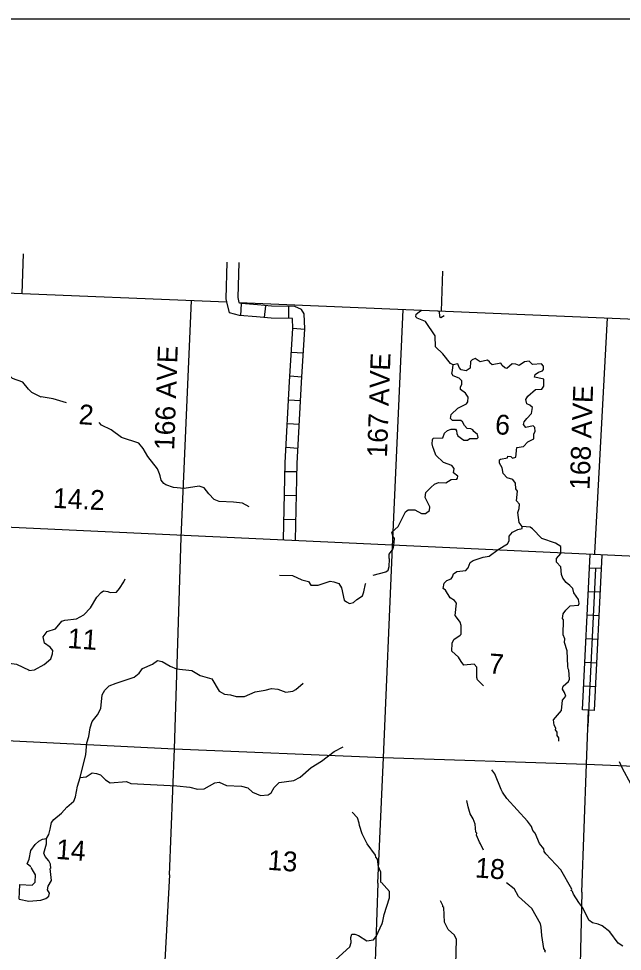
# Model space of a CAD drawing. Extents: x -2721949 to 2144400, y 208501 to 16582360.
# Drawn here: x 670045 to 685258, y 16554963 to 16578483 of the extents above; entities that cross this region are included whole.
import ezdxf

# ---------------------------------------------------------------- set-up
doc = ezdxf.new("R2010")
doc.units = 0
for name, color, linetype in [('L13', 7, 'Continuous'), ('L14', 7, 'Continuous'), ('L2', 7, 'Continuous'), ('L23', 7, 'Continuous'), ('L28', 7, 'Continuous'), ('L3', 7, 'Continuous'), ('L30', 7, 'Continuous'), ('L50', 7, 'Continuous'), ('L8', 7, 'Continuous')]:
    doc.layers.add(name, color=color, linetype=linetype)

msp = doc.modelspace()

# ---------------------------------------------------------------- linework, layer by layer
at = {"layer": 'L13'}
for points in [[(673849, 16556889), (673969, 16560069), (674143, 16565396), (674398, 16571378)], [(679098, 16556678), (679242, 16559848), (679466, 16565163), (679738, 16571153)], [(684565, 16564964), (684568, 16565005), (684886, 16570941)], [(684237, 16556451), (684352, 16559682), (684402, 16561046)], [(668715, 16560329), (673969, 16560069), (679242, 16559848), (684352, 16559682), (694406, 16559259)], [(673849, 16556889), (673726, 16554722), (673524, 16549355), (673294, 16544183), (673054, 16538869), (672848, 16533561), (672587, 16528307), (672314, 16522642)], [(679098, 16556678), (679022, 16554466), (678848, 16549139), (678604, 16543884), (678349, 16538597), (678112, 16533316), (677825, 16528056), (677611, 16522991)], [(684237, 16556451), (684189, 16554270), (683970, 16548905), (683734, 16543649), (683518, 16538325), (683290, 16533178), (683065, 16527829), (682834, 16522754)]]:
    msp.add_lwpolyline(points, dxfattribs=at)
at = {"layer": 'L2'}
for p, q in [((669023, 16571596), (675291, 16571342)), ((675606, 16571322), (687166, 16570843))]:
    msp.add_line(p, q, dxfattribs=at)
at = {"layer": 'L23'}
msp.add_lwpolyline([(941217, 16399039), (593614, 16399036), (593614, 16578481), (941217, 16578483)], dxfattribs=at)
at = {"layer": 'L3'}
for p, q in [((663196, 16565974), (691697, 16564643)), ((670055, 16556275), (670074, 16556650)), ((682337, 16556696), (682536, 16556548))]:
    msp.add_line(p, q, dxfattribs=at)
for points in [[(680992, 16569757), (680928, 16569787), (680736, 16570035), (680548, 16570207), (680543, 16570484), (680301, 16570844), (680089, 16570927), (680058, 16570962), (680063, 16571029), (680134, 16571091), (680196, 16571128), (680605, 16571115), (680645, 16571096), (680653, 16570970), (680685, 16570951), (680772, 16570995)], [(670615, 16568939), (670380, 16569056), (670294, 16569137), (670148, 16569315), (669887, 16569409), (669794, 16569508), (669663, 16569794), (669602, 16569991), (669606, 16570049), (669497, 16570266), (669187, 16570623), (669051, 16570825), (669044, 16570842)], [(682732, 16565673), (682656, 16565779), (682624, 16566032), (682656, 16566131), (682664, 16566239), (682595, 16566327), (682613, 16566569), (682575, 16566630), (682569, 16566773), (682500, 16566862), (682352, 16566906), (682251, 16567013), (682228, 16567157), (682161, 16567271), (682159, 16567355), (682185, 16567378), (682363, 16567407), (682375, 16567448), (682449, 16567443), (682488, 16567398), (682574, 16567425), (682599, 16567666), (682769, 16567696), (682878, 16567814), (683025, 16567887), (683026, 16568012), (683064, 16568076), (683055, 16568177), (683015, 16568214), (682829, 16568177), (682767, 16568248), (682780, 16568314), (682853, 16568401), (682971, 16568527), (682990, 16568676), (682928, 16568739), (682855, 16568769), (682829, 16568880), (682877, 16568960), (683073, 16569130), (683233, 16569144), (683280, 16569216), (683276, 16569392), (683243, 16569402), (683045, 16569442), (683058, 16569508), (683146, 16569568), (683249, 16569603), (683268, 16569635), (683274, 16569718), (683220, 16569781), (682993, 16569764), (682907, 16569845), (682789, 16569829), (682656, 16569738), (682575, 16569769), (682483, 16569775), (682350, 16569659), (682301, 16569680), (682229, 16569735), (682192, 16569796), (681980, 16569753), (681917, 16569808), (681910, 16569833), (681863, 16569870), (681676, 16569833), (681547, 16569909), (681470, 16569882), (681433, 16569834), (681421, 16569667), (681324, 16569599), (681200, 16569625), (681146, 16569687), (681111, 16569782), (680992, 16569757)], [(681104, 16566895), (681116, 16566944), (681005, 16567028), (681021, 16567135), (680960, 16567215), (680748, 16567289), (680561, 16567478), (680504, 16567616), (680483, 16567685), (680464, 16567761), (680471, 16567861), (680491, 16567902), (680734, 16567909), (680776, 16568032), (680848, 16568094), (680942, 16568129), (681051, 16568129), (681082, 16568093), (681085, 16568018), (681115, 16567966), (681266, 16567854), (681358, 16567856), (681411, 16567894), (681603, 16567897), (681622, 16567921), (681611, 16567997), (681515, 16568071), (681493, 16568114), (681437, 16568143), (681345, 16568150), (681284, 16568221), (681232, 16568317), (681184, 16568346), (680975, 16568352), (680928, 16568397), (680944, 16568497), (681114, 16568660), (681331, 16568770), (681368, 16568818), (681377, 16568934), (681309, 16569040), (681182, 16569132), (681178, 16569200), (681216, 16569255), (681214, 16569348), (681144, 16569420), (680998, 16569480), (680960, 16569533), (680982, 16569607), (680992, 16569757)], [(671248, 16568793), (670913, 16568900), (670615, 16568947)], [(675856, 16566176), (675686, 16566264), (675462, 16566288), (675095, 16566306), (674973, 16566357), (674841, 16566500), (674718, 16566651), (674596, 16566694), (674215, 16566637), (673949, 16566657), (673753, 16566729), (673705, 16566758), (673636, 16566846), (673610, 16566957), (673597, 16567008), (673547, 16567129), (673302, 16567440), (673183, 16567641), (673075, 16567774), (672634, 16567923), (672380, 16568117), (672137, 16568235), (672075, 16568298)], [(678983, 16564452), (679302, 16564531), (679356, 16564577), (679379, 16564667), (679392, 16564851), (679386, 16564876), (679385, 16564977), (679486, 16565112), (679501, 16565194), (679514, 16565377), (679476, 16565430), (679450, 16565533), (679611, 16565680), (679796, 16566043), (679859, 16566098), (680026, 16566094), (680195, 16566006), (680296, 16566007), (680402, 16566084), (680408, 16566175), (680291, 16566410), (680309, 16566534), (680435, 16566659), (680525, 16566744), (680628, 16566787), (680811, 16566774), (680943, 16566865), (681086, 16566871), (681104, 16566895)], [(681757, 16561659), (681609, 16561812), (681588, 16561872), (681590, 16562132), (681528, 16562203), (681267, 16562180), (681198, 16562269), (681131, 16562382), (680958, 16562529), (680973, 16562737), (681013, 16562826), (681171, 16562932), (681198, 16562963), (681197, 16563181), (681170, 16563267), (681101, 16563355), (681048, 16563434), (681078, 16563742), (681025, 16563813), (680921, 16563879), (680801, 16564071), (680746, 16564117), (680764, 16564250), (680835, 16564312), (680947, 16564354), (680976, 16564410), (681006, 16564483), (681086, 16564545), (681314, 16564570), (681369, 16564633), (681420, 16564772), (681499, 16564816), (681748, 16564899), (681900, 16564930), (682130, 16565097), (682366, 16565239), (682405, 16565312), (682405, 16565429), (682488, 16565532), (682626, 16565597), (682737, 16565623), (682732, 16565673)], [(683657, 16560267), (683655, 16560351), (683617, 16560404), (683614, 16560488), (683577, 16560549), (683580, 16560591), (683544, 16560669), (683520, 16560804), (683721, 16561033), (683748, 16561298), (683831, 16561401), (683804, 16561487), (683751, 16561574), (683765, 16561649), (683899, 16561765), (683929, 16561829), (683911, 16562057), (683897, 16562091), (683885, 16562151), (683871, 16562545), (683802, 16562751), (683809, 16562842), (683766, 16562946), (683777, 16563322), (683746, 16563357), (683771, 16563473), (683836, 16563568), (683944, 16563678), (684155, 16563696), (684166, 16563737), (684157, 16563838), (684035, 16564006), (684009, 16564117), (683939, 16564189), (683844, 16564262), (683760, 16564377), (683725, 16564464), (683705, 16564657), (683597, 16564774), (683595, 16564866), (683704, 16564992), (683709, 16565168), (683572, 16565253), (683230, 16565378), (682996, 16565621), (682932, 16565659), (682732, 16565673)], [(670303, 16562048), (670446, 16562063), (670690, 16562196), (670860, 16562343), (670902, 16562465), (670908, 16562549), (670839, 16562637), (670695, 16562731), (670665, 16562892), (670767, 16563027), (670973, 16563096), (671137, 16563285), (671206, 16563314), (671501, 16563351), (671684, 16563447), (671856, 16563627), (672017, 16563892), (672126, 16564009), (672180, 16564056), (672296, 16564039), (672352, 16564010), (672512, 16564023), (672585, 16564110), (672698, 16564278), (672729, 16564359)], [(676618, 16564448), (676944, 16564441), (677179, 16564332), (677352, 16564286), (677412, 16564198), (677597, 16564201), (677896, 16564297), (677987, 16564282), (678110, 16564240), (678185, 16564126), (678247, 16563820), (678311, 16563774), (678383, 16563735), (678485, 16563761), (678566, 16563839), (678707, 16563929), (678747, 16564027), (678787, 16564233), (678790, 16564240)], [(668127, 16560071), (668173, 16560134), (668229, 16560206), (668317, 16560266), (668588, 16560774), (668739, 16561022), (668789, 16561362), (668847, 16561475), (668895, 16561555), (669076, 16561634), (669141, 16561713), (669184, 16561844), (669301, 16561970), (669534, 16562062), (669580, 16562125), (669668, 16562178), (669805, 16562226), (669988, 16562205), (670312, 16562056)], [(671598, 16559344), (671740, 16559928), (671761, 16560219), (671815, 16560383), (671847, 16560598), (671901, 16560761), (672030, 16560928), (672117, 16561089), (672150, 16561430), (672217, 16561551), (672325, 16561660), (672506, 16561722), (672960, 16561874), (673085, 16561982), (673168, 16562093), (673419, 16562201), (673543, 16562300), (673658, 16562275), (673867, 16562152), (674022, 16562090), (674412, 16562045), (674621, 16561922), (674915, 16561833), (675094, 16561528), (675231, 16561451), (675380, 16561432), (675528, 16561388), (675737, 16561389), (676005, 16561504), (676259, 16561553), (676421, 16561591), (676579, 16561571), (676774, 16561499), (676952, 16561520), (677030, 16561564), (677218, 16561726)], [(671598, 16559344), (671750, 16559366), (671900, 16559464), (672007, 16559448), (672105, 16559416), (672230, 16559290), (672350, 16559214), (672762, 16559243), (672868, 16559194), (674035, 16559135), (674359, 16559103), (674548, 16559056), (674724, 16559060), (674986, 16559209), (675096, 16559226), (675283, 16559146), (675658, 16559127), (675822, 16559082), (675941, 16558981), (676143, 16558891), (676329, 16558911), (676407, 16558956), (676484, 16559093), (676610, 16559218), (676983, 16559274), (677139, 16559355), (677416, 16559603), (677679, 16559760), (677998, 16560005), (678224, 16560122)], [(686788, 16557372), (686518, 16557459), (686397, 16557526), (686345, 16557605), (686327, 16557707), (686289, 16557885), (686309, 16558034), (686342, 16558149), (686339, 16558342), (686270, 16558430), (685920, 16558573), (685825, 16558647), (685678, 16558808), (685649, 16558869), (685484, 16559140), (685471, 16559191), (685264, 16559574), (685184, 16559739)], [(670743, 16557807), (670809, 16557911), (670843, 16558042), (670872, 16558216), (670928, 16558287), (671124, 16558449), (671260, 16558598), (671438, 16558753), (671479, 16558859), (671532, 16559131), (671598, 16559344)], [(683971, 16556487), (683982, 16556528), (683708, 16557016), (683327, 16557420), (683289, 16557482), (683278, 16557549), (683170, 16557683), (683063, 16557941), (683001, 16558013), (682966, 16558107), (682868, 16558248), (682348, 16558821), (682234, 16558980), (682205, 16559041), (682049, 16559437), (681973, 16559543)], [(681760, 16557516), (681680, 16557673), (681658, 16557716), (681586, 16557889), (681590, 16557939), (681567, 16557965), (681548, 16558168), (681499, 16558305), (681424, 16558428), (681370, 16558607), (681340, 16558768)], [(679174, 16556698), (679176, 16556957), (679111, 16557096), (679091, 16557290), (679044, 16557335), (679039, 16557386), (678826, 16557677), (678702, 16557929), (678633, 16558135), (678629, 16558194), (678580, 16558331), (678448, 16558474)], [(670356, 16557090), (670262, 16557172), (670312, 16557286), (670353, 16557509), (670464, 16557660), (670554, 16557745), (670649, 16557788), (670743, 16557807)], [(670856, 16557054), (670847, 16557163), (670802, 16557242), (670710, 16557357), (670682, 16557435), (670750, 16557672), (670743, 16557807)], [(670055, 16556275), (670303, 16556232), (670606, 16556252), (670734, 16556293), (670805, 16556354), (670819, 16556429), (670775, 16556516), (670790, 16556607), (670876, 16556751), (670839, 16557055)], [(670462, 16556706), (670467, 16556889), (670415, 16556977), (670364, 16557081)], [(670074, 16556650), (670382, 16556628), (670462, 16556706)], [(678029, 16554747), (678388, 16555073), (678421, 16555187), (678413, 16555313), (678444, 16555395), (678520, 16555398), (678610, 16555366), (678817, 16555226), (678987, 16555255), (679051, 16555334), (679209, 16555666), (679221, 16555724), (679258, 16555889), (679389, 16556314), (679392, 16556473), (679191, 16556697)], [(683308, 16554945), (683318, 16554969), (683281, 16555038), (683229, 16555360), (683210, 16555571), (683192, 16555656), (682976, 16556040), (682639, 16556348), (682536, 16556548)], [(685269, 16555096), (685157, 16555171), (684943, 16555455), (684753, 16555610), (684647, 16555652), (684507, 16555678), (684412, 16555752), (684259, 16556064), (684159, 16556197), (684024, 16556408), (683996, 16556485)], [(681053, 16554312), (681079, 16555264), (681028, 16555368), (680871, 16555513), (680776, 16555696), (680760, 16556065), (680737, 16556084), (680731, 16556117), (680673, 16556239)]]:
    msp.add_lwpolyline(points, dxfattribs=at)
at = {"layer": 'L50'}
for p, q in [((670134, 16571551), (670169, 16572552)), ((680703, 16571111), (680738, 16572112))]:
    msp.add_line(p, q, dxfattribs=at)
for points in [[(675291, 16571342), (675271, 16571418), (675303, 16572344)], [(675606, 16571322), (675573, 16571451), (675604, 16572331)]]:
    msp.add_lwpolyline(points, dxfattribs=at)
at = {"layer": 'L8'}
for p, q in [((675642, 16570995), (675664, 16571295)), ((676241, 16570944), (676271, 16571243)), ((676851, 16570925), (676855, 16571226)), ((676958, 16570675), (677258, 16570653)), ((676915, 16570075), (677215, 16570054)), ((676880, 16569475), (677180, 16569454)), ((676845, 16568875), (677145, 16568854)), ((676819, 16568275), (677119, 16568253)), ((676784, 16567674), (677084, 16567653)), ((676757, 16567065), (677058, 16567061)), ((676747, 16566464), (677048, 16566459)), ((676729, 16565862), (677030, 16565857)), ((684257, 16561053), (684448, 16564972)), ((684557, 16561038), (684748, 16564951)), ((684581, 16564621), (684387, 16560637)), ((684730, 16564614), (684432, 16564628)), ((684701, 16564018), (684403, 16564033)), ((684672, 16563422), (684374, 16563437)), ((684643, 16562826), (684345, 16562841)), ((684614, 16562230), (684316, 16562245)), ((684585, 16561634), (684287, 16561649)), ((684556, 16561039), (684258, 16561053))]:
    msp.add_line(p, q, dxfattribs=at)
for points in [[(676722, 16565342), (676764, 16567280), (676870, 16569330), (676958, 16570666), (676948, 16570920), (676938, 16570924), (676405, 16570932), (676035, 16570964), (675610, 16570998), (675361, 16571066), (675291, 16571342)], [(677023, 16565328), (677065, 16567269), (677170, 16569312), (677258, 16570662), (677244, 16571039), (677175, 16571146), (677006, 16571224), (676421, 16571232), (676060, 16571264), (675662, 16571296), (675609, 16571310), (675606, 16571322)]]:
    msp.add_lwpolyline(points, dxfattribs=at)

# ---------------------------------------------------------------- texts
at = {"layer": 'L14'}
for s, height, p in [('2', 501, (671545, 16568261)), ('6', 501, (682039, 16568008)), ('11', 500.8, (671265, 16562615)), ('7', 501, (681881, 16561977)), ('14', 500.8, (670974, 16557296)), ('13', 500.8, (676310, 16557021)), ('18', 500.8, (681536, 16556829))]:
    msp.add_text(s, height=height, rotation=355.8844, dxfattribs=at).set_placement(p)
at = {"layer": 'L28'}
msp.add_text('14.2', height=500.8, rotation=357.2995, dxfattribs=at).set_placement((670900, 16566148))
at = {"layer": 'L30'}
for s, p in [('166 AVE', (673964, 16567597)), ('167 AVE', (679326, 16567408)), ('168 AVE', (684431, 16566592))]:
    msp.add_text(s, height=500, rotation=88, dxfattribs=at).set_placement(p)

doc.saveas('drawing.dxf')
